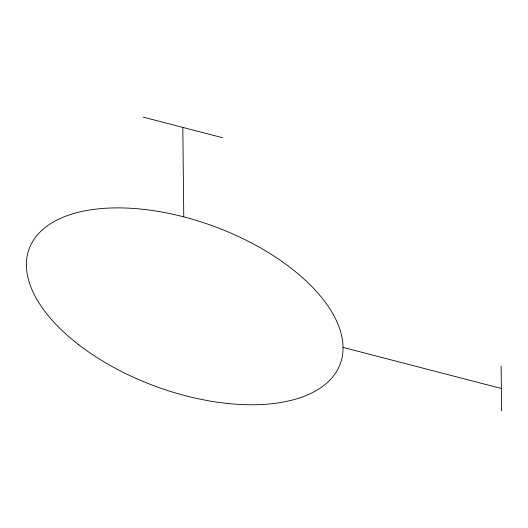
<?xml version="1.0" encoding="UTF-8"?>
<svg xmlns="http://www.w3.org/2000/svg" width="528" height="528" viewBox="0 0 528 528"><rect width="100%" height="100%" fill="white"/><g stroke="black" fill="none" stroke-linecap="round" stroke-linejoin="round"><path stroke-width="0.79" d="M143.24 117.137L222.4 137.683M343.042 347.411L501.362 388.496M501.125 366.128L501.6 410.863M182.82 127.413L183.77 216.869M78.929 344.89A165.845 85.166 20.3 0 0 339.623 365.488A165.845 85.166 20.3 0 0 135.61 208.606A165.845 85.166 20.3 0 0 78.929 344.89"/></g></svg>
